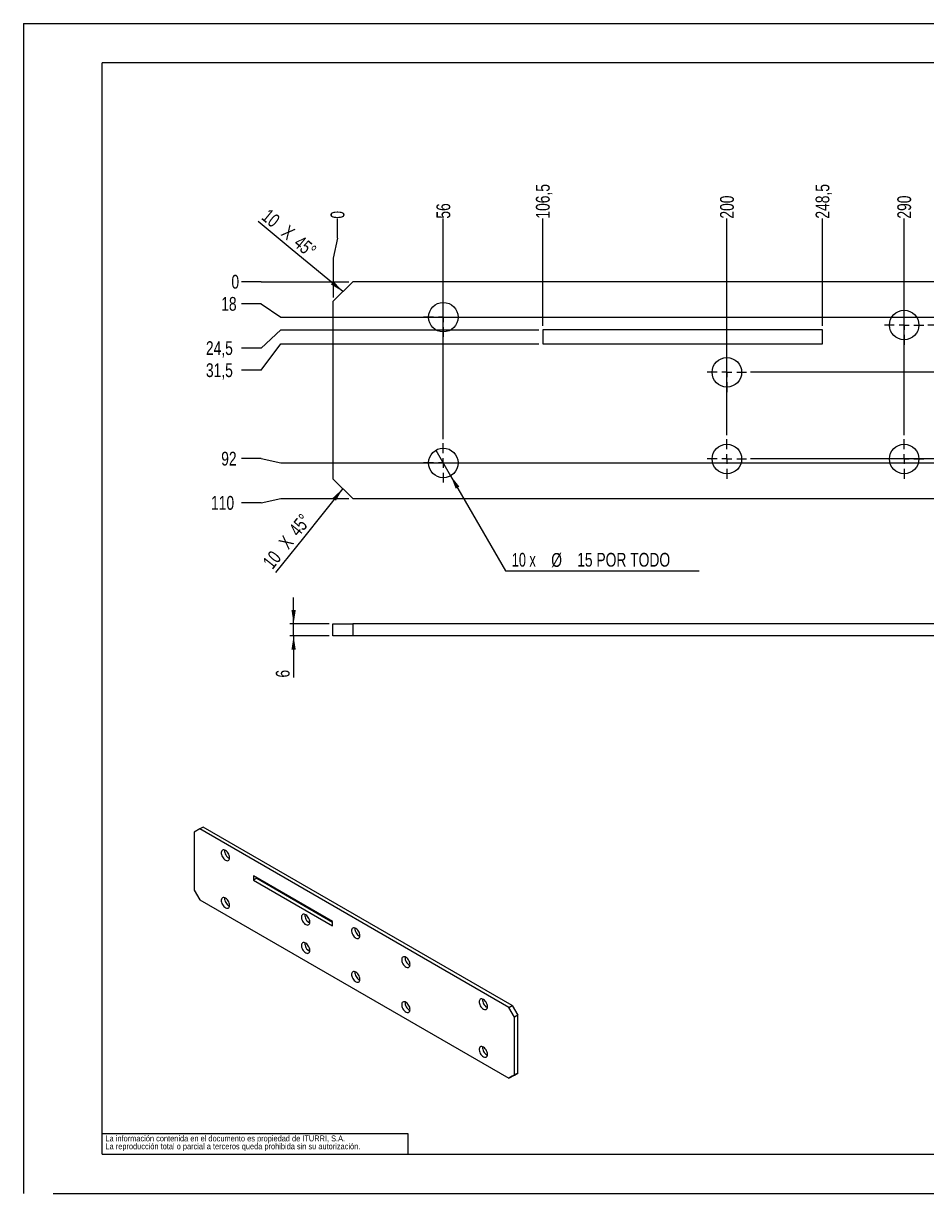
# Model space of a CAD drawing. Extents: x 0 to 1260, y 0 to 368.
# Drawn here: x 0 to 229.3, y 0 to 297 of the extents above; entities that cross this region are included whole.
import ezdxf

# ---------------------------------------------------------------- set-up
doc = ezdxf.new("R2010")
doc.units = 0
doc.linetypes.add('SLD-CONTINUA', pattern=[0])
doc.layers.get('0').update_dxf_attribs({"linetype": 'CONTINUOUS'})
doc.layers.add('FORMATO', color=7, linetype='SLD-CONTINUA')
doc.layers.add('SLD-0', color=179, linetype='SLD-CONTINUA')
doc.styles.add('SLDTEXTSTYLE1', font='TXT', dxfattribs={"width": 0.75})
doc.styles.add('SLDTEXTSTYLE2', font='TXT', dxfattribs={"width": 0.6875})
doc.dimstyles.new('SLDDIMSTYLE0', dxfattribs={"dimtxt": 3.5, "dimasz": 3.5, "dimexe": 0, "dimexo": 0.0625, "dimgap": 0.875, "dimtad": 0, "dimtih": 1, "dimtoh": 1, "dimdec": 0, "dimlfac": 2, "dimrnd": 1e-09, "dimdsep": 46, "dimtxsty": 'SLDTEXTSTYLE1', "dimblk1": 'NONE', "dimblk2": 'NONE', "dimsah": 1, "dimcen": 0.09, "dimadec": 0, "dimazin": 0, "dimtfac": 1, "dimtdec": 0, "dimtofl": 0, "dimtmove": 0, "dimatfit": 3, "dimldrblk": 'NONE', "dimfxl": 1, "dimtolj": 1, "dimtzin": 12, "dimarcsym": 0})
doc.dimstyles.new('SLDDIMSTYLE1', dxfattribs={"dimtxt": 3.5, "dimasz": 3.5, "dimexe": 0, "dimexo": 0.0625, "dimgap": 0.875, "dimtad": 0, "dimtih": 1, "dimtoh": 1, "dimdec": 1, "dimlfac": 2, "dimrnd": 1e-09, "dimzin": 12, "dimdsep": 46, "dimtxsty": 'SLDTEXTSTYLE1', "dimblk1": 'NONE', "dimblk2": 'NONE', "dimsah": 1, "dimcen": 0.09, "dimadec": 0, "dimazin": 0, "dimtfac": 1, "dimtdec": 1, "dimtofl": 0, "dimtmove": 0, "dimatfit": 3, "dimldrblk": 'NONE', "dimfxl": 1, "dimtolj": 1, "dimtzin": 12, "dimarcsym": 0})
doc.dimstyles.new('SLDDIMSTYLE2', dxfattribs={"dimtxt": 3.5, "dimasz": 3.5, "dimexe": 0, "dimexo": 0.0625, "dimgap": 0.875, "dimtad": 0, "dimtih": 1, "dimtoh": 1, "dimdec": 6, "dimlfac": 2, "dimrnd": 1e-09, "dimzin": 12, "dimdsep": 46, "dimtxsty": 'SLDTEXTSTYLE1', "dimblk1": 'NONE', "dimsah": 1, "dimcen": 0, "dimadec": 0, "dimazin": 0, "dimtfac": 1, "dimtdec": 1, "dimtmove": 0, "dimatfit": 3, "dimldrblk": 'NONE', "dimfxl": 1, "dimtolj": 1, "dimtzin": 12, "dimarcsym": 0})
doc.dimstyles.new('SLDDIMSTYLE3', dxfattribs={"dimtxt": 3.5, "dimasz": 3.5, "dimexe": 0, "dimexo": 0.0625, "dimgap": 0.875, "dimtad": 1, "dimdec": 1, "dimlfac": 2, "dimrnd": 1e-09, "dimzin": 12, "dimdsep": 46, "dimtxsty": 'SLDTEXTSTYLE1', "dimsah": 1, "dimcen": 0.09, "dimadec": 0, "dimazin": 0, "dimtfac": 1, "dimtdec": 1, "dimtmove": 0, "dimatfit": 0, "dimfxl": 1, "dimtolj": 1, "dimtzin": 12, "dimarcsym": 0})

# ---------------------------------------------------------------- blocks, each defined once
blk = doc.blocks.new('SW_NOTE_0_4')
at = {"layer": 'SLD-0', "color": 0, "char_height": 1.5, "attachment_point": 1, "style": 'SLDTEXTSTYLE1'}
for s, insert in [('La información contenida en el documento es propiedad de ITURRI, S.A.', (0, 1.93)), ('La reproducción total o parcial a terceros queda prohibida sin su autorización.', (0, -0.07))]:
    blk.add_mtext(s, dxfattribs=dict(at, insert=insert))
blk = doc.blocks.new('SW_NOTE_0_9')
at = {"layer": 'SLD-0', "color": 0, "char_height": 1.5, "attachment_point": 1, "style": 'SLDTEXTSTYLE1'}
for s, insert in [('La información contenida en el documento es propiedad de ITURRI, S.A.', (0, 1.93)), ('La reproducción total o parcial a terceros queda prohibida sin su autorización.', (0, -0.07))]:
    blk.add_mtext(s, dxfattribs=dict(at, insert=insert))
blk = doc.blocks.new('_D')
at = {"layer": 'FORMATO', "transparency": 16777216}
for p, q in [((79.72, 242.45), (79.72, 247.45)), ((79.72, 242.45), (78.6, 237.45)), ((78.6, 237.45), (78.6, 227.45))]:
    blk.add_line(p, q, dxfattribs=at)
at = {"layer": 'FORMATO', "transparency": 16777216, "insert": (77.99, 247.45), "char_height": 3.5, "attachment_point": 1, "rotation": 90, "style": 'SLDTEXTSTYLE1'}
blk.add_mtext('0', dxfattribs=at)
blk = doc.blocks.new('_NONE')
blk = doc.blocks.new('_D_1')
at = {"layer": 'FORMATO', "color": 7, "transparency": 16777216}
blk.add_line((106.6, 191.45), (106.6, 247.45), dxfattribs=at)
at = {"layer": 'FORMATO', "color": 7, "transparency": 16777216, "insert": (104.86, 247.45), "char_height": 3.5, "attachment_point": 1, "rotation": 90, "style": 'SLDTEXTSTYLE1'}
blk.add_mtext('56', dxfattribs=at)
blk = doc.blocks.new('_D_2')
at = {"layer": 'FORMATO', "color": 7, "transparency": 16777216}
blk.add_line((131.85, 220.2), (131.85, 247.45), dxfattribs=at)
at = {"layer": 'FORMATO', "color": 7, "transparency": 16777216, "insert": (130.11, 247.45), "char_height": 3.5, "attachment_point": 1, "rotation": 90, "style": 'SLDTEXTSTYLE1'}
blk.add_mtext('106,5', dxfattribs=at)
blk = doc.blocks.new('_D_3')
at = {"layer": 'FORMATO', "color": 7, "transparency": 16777216}
blk.add_line((178.6, 192.45), (178.6, 247.45), dxfattribs=at)
at = {"layer": 'FORMATO', "color": 7, "transparency": 16777216, "insert": (176.86, 247.45), "char_height": 3.5, "attachment_point": 1, "rotation": 90, "style": 'SLDTEXTSTYLE1'}
blk.add_mtext('200', dxfattribs=at)
blk = doc.blocks.new('_D_4')
at = {"layer": 'FORMATO', "color": 7, "transparency": 16777216}
blk.add_line((202.85, 220.2), (202.85, 247.45), dxfattribs=at)
at = {"layer": 'FORMATO', "color": 7, "transparency": 16777216, "insert": (201.11, 247.45), "char_height": 3.5, "attachment_point": 1, "rotation": 90, "style": 'SLDTEXTSTYLE1'}
blk.add_mtext('248,5', dxfattribs=at)
blk = doc.blocks.new('_D_5')
at = {"layer": 'FORMATO', "color": 7, "transparency": 16777216}
blk.add_line((223.6, 192.45), (223.6, 247.45), dxfattribs=at)
at = {"layer": 'FORMATO', "color": 7, "transparency": 16777216, "insert": (221.86, 247.45), "char_height": 3.5, "attachment_point": 1, "rotation": 90, "style": 'SLDTEXTSTYLE1'}
blk.add_mtext('290', dxfattribs=at)
blk = doc.blocks.new('_D_6')
at = {"layer": 'FORMATO', "color": 7, "transparency": 16777216}
blk.add_line((268.6, 191.45), (268.6, 247.45), dxfattribs=at)
at = {"layer": 'FORMATO', "color": 7, "transparency": 16777216, "insert": (266.86, 247.45), "char_height": 3.5, "attachment_point": 1, "rotation": 90, "style": 'SLDTEXTSTYLE1'}
blk.add_mtext('380', dxfattribs=at)
blk = doc.blocks.new('_D_7')
at = {"layer": 'FORMATO', "color": 7, "transparency": 16777216}
blk.add_line((338.1, 191.45), (338.1, 247.45), dxfattribs=at)
at = {"layer": 'FORMATO', "color": 7, "transparency": 16777216, "insert": (336.36, 247.45), "char_height": 3.5, "attachment_point": 1, "rotation": 90, "style": 'SLDTEXTSTYLE1'}
blk.add_mtext('519', dxfattribs=at)
blk = doc.blocks.new('_D_8')
at = {"layer": 'FORMATO', "color": 7, "transparency": 16777216}
for p, q in [((360.49, 242.45), (360.49, 247.45)), ((360.49, 242.45), (361.1, 237.45)), ((361.1, 237.45), (361.1, 177.45))]:
    blk.add_line(p, q, dxfattribs=at)
at = {"layer": 'FORMATO', "color": 7, "transparency": 16777216, "insert": (358.75, 247.45), "char_height": 3.5, "attachment_point": 1, "rotation": 90, "style": 'SLDTEXTSTYLE1'}
blk.add_mtext('565', dxfattribs=at)
blk = doc.blocks.new('_D_9')
at = {"layer": 'FORMATO', "color": 7, "transparency": 16777216}
blk.add_line((366.1, 227.45), (366.1, 247.45), dxfattribs=at)
at = {"layer": 'FORMATO', "color": 7, "transparency": 16777216, "insert": (364.36, 247.45), "char_height": 3.5, "attachment_point": 1, "rotation": 90, "style": 'SLDTEXTSTYLE1'}
blk.add_mtext('575', dxfattribs=at)
blk = doc.blocks.new('_D_10')
at = {"layer": 'FORMATO', "transparency": 16777216}
for p, q in [((60.39, 231.45), (55.39, 231.45)), ((60.39, 231.45), (65.39, 231.45)), ((65.39, 231.45), (82.6, 231.45))]:
    blk.add_line(p, q, dxfattribs=at)
at = {"layer": 'FORMATO', "transparency": 16777216, "insert": (52.81, 233.18), "char_height": 3.5, "attachment_point": 1, "style": 'SLDTEXTSTYLE1'}
blk.add_mtext('0', dxfattribs=at)
blk = doc.blocks.new('_D_11')
at = {"layer": 'FORMATO', "color": 7, "transparency": 16777216}
for p, q in [((60.39, 225.83), (55.39, 225.83)), ((60.39, 225.83), (65.39, 222.45)), ((65.39, 222.45), (332.1, 222.45))]:
    blk.add_line(p, q, dxfattribs=at)
at = {"layer": 'FORMATO', "color": 7, "transparency": 16777216, "insert": (50.22, 227.57), "char_height": 3.5, "attachment_point": 1, "style": 'SLDTEXTSTYLE1'}
blk.add_mtext('18', dxfattribs=at)
blk = doc.blocks.new('_D_12')
at = {"layer": 'FORMATO', "color": 7, "transparency": 16777216}
for p, q in [((377.33, 220.45), (229.6, 220.45)), ((382.33, 216.82), (377.33, 220.45)), ((382.33, 216.82), (387.33, 216.82))]:
    blk.add_line(p, q, dxfattribs=at)
at = {"layer": 'FORMATO', "color": 7, "transparency": 16777216, "insert": (387.33, 218.56), "char_height": 3.5, "attachment_point": 1, "style": 'SLDTEXTSTYLE1'}
blk.add_mtext('22', dxfattribs=at)
blk = doc.blocks.new('_D_13')
at = {"layer": 'FORMATO', "color": 7, "transparency": 16777216}
for p, q in [((60.39, 214.61), (65.39, 219.2)), ((65.39, 219.2), (130.85, 219.2)), ((60.39, 214.61), (55.39, 214.61))]:
    blk.add_line(p, q, dxfattribs=at)
at = {"layer": 'FORMATO', "color": 7, "transparency": 16777216, "insert": (46.34, 216.34), "char_height": 3.5, "attachment_point": 1, "style": 'SLDTEXTSTYLE1'}
blk.add_mtext('24,5', dxfattribs=at)
blk = doc.blocks.new('_D_14')
at = {"layer": 'FORMATO', "color": 7, "transparency": 16777216}
for p, q in [((60.39, 209), (65.39, 215.7)), ((65.39, 215.7), (130.85, 215.7)), ((60.39, 209), (55.39, 209))]:
    blk.add_line(p, q, dxfattribs=at)
at = {"layer": 'FORMATO', "color": 7, "transparency": 16777216, "insert": (46.34, 210.73), "char_height": 3.5, "attachment_point": 1, "style": 'SLDTEXTSTYLE1'}
blk.add_mtext('31,5', dxfattribs=at)
blk = doc.blocks.new('_D_15')
at = {"layer": 'FORMATO', "color": 7, "transparency": 16777216}
for p, q in [((377.33, 208.45), (184.6, 208.45)), ((382.33, 199.99), (377.33, 208.45)), ((382.33, 199.99), (387.33, 199.99))]:
    blk.add_line(p, q, dxfattribs=at)
at = {"layer": 'FORMATO', "color": 7, "transparency": 16777216, "insert": (387.33, 201.72), "char_height": 3.5, "attachment_point": 1, "style": 'SLDTEXTSTYLE1'}
blk.add_mtext('46', dxfattribs=at)
blk = doc.blocks.new('_D_16')
at = {"layer": 'FORMATO', "color": 7, "transparency": 16777216}
for p, q in [((378.1, 186.45), (184.6, 186.45)), ((383.1, 186.55), (378.1, 186.45)), ((383.1, 186.55), (388.1, 186.55))]:
    blk.add_line(p, q, dxfattribs=at)
at = {"layer": 'FORMATO', "color": 7, "transparency": 16777216, "insert": (388.1, 188.28), "char_height": 3.5, "attachment_point": 1, "style": 'SLDTEXTSTYLE1'}
blk.add_mtext('90', dxfattribs=at)
blk = doc.blocks.new('_D_17')
at = {"layer": 'FORMATO', "color": 7, "transparency": 16777216}
for p, q in [((60.39, 186.55), (55.39, 186.55)), ((60.39, 186.55), (65.39, 185.45)), ((65.39, 185.45), (332.1, 185.45))]:
    blk.add_line(p, q, dxfattribs=at)
at = {"layer": 'FORMATO', "color": 7, "transparency": 16777216, "insert": (50.22, 188.28), "char_height": 3.5, "attachment_point": 1, "style": 'SLDTEXTSTYLE1'}
blk.add_mtext('92', dxfattribs=at)
blk = doc.blocks.new('_D_18')
at = {"layer": 'FORMATO', "color": 7, "transparency": 16777216}
for p, q in [((60.39, 175.33), (55.39, 175.33)), ((60.39, 175.33), (65.39, 176.45)), ((65.39, 176.45), (82.6, 176.45))]:
    blk.add_line(p, q, dxfattribs=at)
at = {"layer": 'FORMATO', "color": 7, "transparency": 16777216, "insert": (47.64, 177.06), "char_height": 3.5, "attachment_point": 1, "style": 'SLDTEXTSTYLE1'}
blk.add_mtext('110', dxfattribs=at)
blk = doc.blocks.new('SW_CHAMFER_DIMENSION_0')
at = {"layer": 'FORMATO', "color": 0}
for p, q in [((8.7, -7.19), (0, 0)), ((21.53, -17.76), (8.7, -7.19))]:
    blk.add_line(p, q, dxfattribs=at)
blk.add_solid([(21.53, -17.76), (19.18, -15.12), (18.49, -15.95)], dxfattribs=at)
at = {"layer": 'FORMATO', "color": 0, "char_height": 3.5, "attachment_point": 1, "rotation": 320.4337, "style": 'SLDTEXTSTYLE1'}
for s, insert in [('10', (2.87, 3.48)), ('X', (7.87, -0.65)), ('45°', (11.05, -3.28))]:
    blk.add_mtext(s, dxfattribs=dict(at, insert=insert))
blk = doc.blocks.new('SW_CHAMFER_DIMENSION_1')
at = {"layer": 'FORMATO', "color": 0}
for p, q in [((17.07, 21.33), (7.06, 8.81)), ((7.06, 8.81), (0, 0))]:
    blk.add_line(p, q, dxfattribs=at)
blk.add_solid([(17.07, 21.33), (14.47, 18.93), (15.31, 18.26)], dxfattribs=at)
at = {"layer": 'FORMATO', "color": 0, "char_height": 3.5, "attachment_point": 1, "rotation": 51.2701, "style": 'SLDTEXTSTYLE1'}
for s, insert in [('45°', (3.11, 11.09)), ('X', (0.54, 7.88)), ('10', (-3.52, 2.82))]:
    blk.add_mtext(s, dxfattribs=dict(at, insert=insert))
blk = doc.blocks.new('_D_19')
at = {"layer": 'FORMATO', "transparency": 16777216}
for p, q in [((104.72, 188.69), (108.47, 182.2)), ((108.47, 182.2), (122.41, 158.06)), ((122.41, 158.06), (171.54, 158.06))]:
    blk.add_line(p, q, dxfattribs=at)
blk.add_solid([(108.47, 182.2), (109.76, 178.9), (110.69, 179.44)], dxfattribs=at)
at = {"layer": 'FORMATO', "transparency": 16777216, "char_height": 3.5, "attachment_point": 1}
for s, insert, style in [('10 x', (124, 162.62), 'SLDTEXTSTYLE2'), ('%%c', (134, 162.57), 'SLDTEXTSTYLE1'), ('15 POR TODO', (140.59, 162.62), 'SLDTEXTSTYLE1')]:
    blk.add_mtext(s, dxfattribs=dict(at, insert=insert, style=style))
blk = doc.blocks.new('SW_CENTERMARKSYMBOL_0')
at = {"layer": 'FORMATO', "color": 0}
for p, q in [((0, 2.5), (0, 5)), ((-2.5, 0), (-5, 0)), ((0, 0), (-1.25, 0)), ((0, 0), (0, 1.25)), ((0, 0), (0, -1.25)), ((0, 0), (1.25, 0)), ((2.5, 0), (5, 0)), ((0, -2.5), (0, -5))]:
    blk.add_line(p, q, dxfattribs=at)
blk = doc.blocks.new('SW_CENTERMARKSYMBOL_1')
at = {"layer": 'FORMATO', "color": 0}
for p, q in [((0, 2.5), (0, 5)), ((-2.5, 0), (-5, 0)), ((0, 0), (-1.25, 0)), ((0, 0), (0, 1.25)), ((0, 0), (0, -1.25)), ((0, 0), (1.25, 0)), ((2.5, 0), (5, 0)), ((0, -2.5), (0, -5))]:
    blk.add_line(p, q, dxfattribs=at)
blk = doc.blocks.new('SW_CENTERMARKSYMBOL_2')
at = {"layer": 'FORMATO', "color": 0}
for p, q in [((0, 2.5), (0, 5)), ((-2.5, 0), (-5, 0)), ((0, 0), (-1.25, 0)), ((0, 0), (0, 1.25)), ((0, 0), (0, -1.25)), ((0, 0), (1.25, 0)), ((2.5, 0), (5, 0)), ((0, -2.5), (0, -5))]:
    blk.add_line(p, q, dxfattribs=at)
blk = doc.blocks.new('SW_CENTERMARKSYMBOL_3')
at = {"layer": 'FORMATO', "color": 0}
for p, q in [((0, 2.5), (0, 5)), ((-2.5, 0), (-5, 0)), ((0, 0), (-1.25, 0)), ((0, 0), (0, 1.25)), ((0, 0), (0, -1.25)), ((0, 0), (1.25, 0)), ((2.5, 0), (5, 0)), ((0, -2.5), (0, -5))]:
    blk.add_line(p, q, dxfattribs=at)
blk = doc.blocks.new('SW_CENTERMARKSYMBOL_4')
at = {"layer": 'FORMATO', "color": 0}
for p, q in [((0, 2.5), (0, 5)), ((-2.5, 0), (-5, 0)), ((0, 0), (-1.25, 0)), ((0, 0), (0, 1.25)), ((0, 0), (0, -1.25)), ((0, 0), (1.25, 0)), ((2.5, 0), (5, 0)), ((0, -2.5), (0, -5))]:
    blk.add_line(p, q, dxfattribs=at)
blk = doc.blocks.new('SW_CENTERMARKSYMBOL_5')
at = {"layer": 'FORMATO', "color": 0}
for p, q in [((0, 2.5), (0, 5)), ((-2.5, 0), (-5, 0)), ((0, 0), (-1.25, 0)), ((0, 0), (0, 1.25)), ((0, 0), (0, -1.25)), ((0, 0), (1.25, 0)), ((2.5, 0), (5, 0)), ((0, -2.5), (0, -5))]:
    blk.add_line(p, q, dxfattribs=at)
blk = doc.blocks.new('_D_20')
at = {"layer": 'FORMATO', "color": 7, "transparency": 16777216}
for p, q in [((68.6, 144.58), (68.6, 151.31)), ((77.6, 144.58), (67.6, 144.58)), ((68.6, 141.58), (68.6, 144.58)), ((77.6, 141.58), (67.6, 141.58)), ((68.6, 141.58), (68.6, 130.97))]:
    blk.add_line(p, q, dxfattribs=at)
for points in [[(68.6, 144.58), (69.14, 148.08), (68.06, 148.08)], [(68.6, 141.58), (68.06, 138.08), (69.14, 138.08)]]:
    blk.add_solid(points, dxfattribs=at)
at = {"layer": 'FORMATO', "color": 7, "transparency": 16777216, "insert": (64.09, 130.97), "char_height": 3.5, "attachment_point": 1, "rotation": 90, "style": 'SLDTEXTSTYLE1'}
blk.add_mtext('6', dxfattribs=at)

msp = doc.modelspace()

# ---------------------------------------------------------------- linework, layer by layer
at = {"color": 7, "linetype": 'SLD-CONTINUA'}
for p, q in [((0, 297), (420, 297)), ((0, 297), (0, -0.00134922)), ((410, 287), (20, 287)), ((20, 10), (20, 287)), ((83.59751224, 231.44508688), (78.59751701, 226.44508792)), ((361.09751582, 231.44508688), (83.59751224, 231.44508688)), ((78.59751701, 226.44508792), (78.59751701, 181.44508614)), ((202.84751363, 219.1950872), (131.84751689, 219.1950872)), ((131.84751689, 219.1950872), (131.84751689, 215.69508663)), ((202.84751363, 215.69508663), (202.84751363, 219.1950872)), ((131.84751689, 215.69508663), (202.84751363, 215.69508663)), ((78.59751701, 181.44508614), (83.59751224, 176.44508718)), ((83.59751224, 176.44508718), (361.09751582, 176.44508718)), ((78.59751701, 141.58194399), (78.59751701, 144.58194401)), ((78.59751701, 144.58194401), (83.59751224, 144.58194401)), ((83.59751224, 144.58194401), (83.59751224, 141.58194399)), ((361.09751582, 144.58194401), (83.59751224, 144.58194401)), ((83.59751224, 141.58194399), (78.59751701, 141.58194399)), ((361.09751582, 141.58194399), (83.59751224, 141.58194399)), ((44.77846209, 92.55234705), (43.36424988, 91.7356731)), ((45.62699024, 93.04219192), (44.77846209, 92.55234705)), ((123.26731582, 47.24169626), (44.77846209, 92.55234705)), ((124.11584396, 47.73154113), (45.62699024, 93.04219192)), ((43.36424988, 91.7356731), (43.36424988, 77.0379379)), ((78.50745595, 69.07996348), (58.42562429, 80.67295814)), ((58.42562429, 80.67295814), (58.42562429, 79.52980081)), ((59.27415243, 80.01964568), (58.42562429, 79.52980081)), ((58.42562429, 79.52980081), (78.50745595, 67.93680616)), ((59.27415243, 80.18311327), (59.27415243, 80.01964568)), ((59.27415243, 80.01964568), (78.50745582, 68.91649598)), ((43.36424988, 77.0379379), (44.77846209, 74.58844929)), ((44.77846209, 74.58844929), (123.26731582, 29.2777985)), ((78.50745595, 67.93680616), (78.50745595, 69.07996348)), ((123.26731582, 47.24169626), (124.11584396, 47.73154113)), ((124.11584396, 47.73154113), (125.53005618, 45.28205251)), ((124.68152803, 44.79220764), (123.26731582, 47.24169626)), ((125.53005618, 45.28205251), (124.68152803, 44.79220764)), ((124.68152803, 30.09447244), (124.68152803, 44.79220764)), ((125.53005618, 30.58431732), (125.53005618, 45.28205251)), ((123.26731582, 29.2777985), (124.68152803, 30.09447244)), ((124.11584396, 29.76764337), (123.26731582, 29.2777985)), ((125.53005618, 30.58431732), (124.11584396, 29.76764337)), ((124.68152803, 30.09447244), (125.53005618, 30.58431732)), ((20, 10), (410, 10)), ((7.53061837, 0), (420, 0))]:
    msp.add_line(p, q, dxfattribs=at)
at = {"color": 7, "linetype": 'SLD-CONTINUA', "flags": 128}
for points in [[(52.34450418, 85.24501713), (52.31970708, 85.5226306), (52.24647483, 85.8158929), (52.12822974, 86.1110935), (51.97050148, 86.39442899), (51.78066786, 86.65264856), (51.56760079, 86.87368053), (51.341268, 87.0471878), (51.11224834, 87.16505935), (50.89125345, 87.22178192), (50.68861562, 87.21470399), (50.51380946, 87.14415678), (50.37501145, 87.01343722), (50.27870801, 86.82866004), (50.22940252, 86.59846451), (50.22940252, 86.33361414), (50.27870801, 86.04649171), (50.37501145, 85.75052494), (50.51380946, 85.45955262), (50.68861562, 85.18717851), (50.89125345, 84.94613961), (51.11224834, 84.74770691), (51.341268, 84.601158), (51.56760079, 84.51334699), (51.78066786, 84.48837726), (51.97050148, 84.52741959), (52.12822974, 84.62864531), (52.24647483, 84.78732303), (52.31970708, 84.99603377), (52.34450418, 85.24501713)], [(51.08967067, 87.17352856), (51.07793067, 87.08830938), (51.07793067, 86.82345901), (51.12723616, 86.53633658), (51.2235396, 86.24036981), (51.3623376, 85.94939749), (51.53714376, 85.67702338), (51.73978159, 85.43598448), (51.96077649, 85.23755178), (52.18979614, 85.09100287), (52.32654791, 85.03096103)], [(52.34450418, 73.16021296), (52.31970708, 73.43782643), (52.24647483, 73.73108933), (52.12822974, 74.02628993), (51.97050148, 74.30962482), (51.78066786, 74.56784439), (51.56760079, 74.78887666), (51.341268, 74.96238393), (51.11224834, 75.08025548), (50.89125345, 75.13697805), (50.68861562, 75.12989981), (50.51380946, 75.05935261), (50.37501145, 74.92863305), (50.27870801, 74.74385586), (50.22940252, 74.51366034), (50.22940252, 74.24880997), (50.27870801, 73.96168754), (50.37501145, 73.66572077), (50.51380946, 73.37474844), (50.68861562, 73.10237434), (50.89125345, 72.86133574), (51.11224834, 72.66290304), (51.341268, 72.51635413), (51.56760079, 72.42854312), (51.78066786, 72.40357309), (51.97050148, 72.44261542), (52.12822974, 72.54384175), (52.24647483, 72.70251947), (52.31970708, 72.9112296), (52.34450418, 73.16021296)], [(51.08967067, 75.088725), (51.07793067, 75.00350521), (51.07793067, 74.73865484), (51.12723616, 74.45153241), (51.2235396, 74.15556564), (51.3623376, 73.86459331), (51.53714376, 73.59221921), (51.73978159, 73.35118061), (51.96077649, 73.15274791), (52.18979614, 73.006199), (52.32654791, 72.94615717)], [(72.70918071, 68.91611092), (72.68438256, 69.19372485), (72.61114925, 69.48698821), (72.49290416, 69.78218896), (72.33517695, 70.06552339), (72.14534228, 70.32374357), (71.93227732, 70.54477463), (71.70594347, 70.7182825), (71.47692487, 70.83615345), (71.25592998, 70.89287602), (71.05329109, 70.88579854), (70.87848598, 70.81525057), (70.73968588, 70.68453223), (70.64338243, 70.49975504), (70.594078, 70.26955921), (70.594078, 70.00470839), (70.64338243, 69.71758687), (70.73968588, 69.42162002), (70.87848598, 69.13064656), (71.05329109, 68.85827295), (71.25592998, 68.61723367), (71.47692487, 68.41880095), (71.70594347, 68.27225259), (71.93227732, 68.18444093), (72.14534228, 68.15947253), (72.33517695, 68.19851411), (72.49290416, 68.29974062), (72.61114925, 68.45841842), (72.68438256, 68.66712848), (72.70918071, 68.91611092)], [(71.45434509, 70.84462387), (71.44260614, 70.75940408), (71.44260614, 70.49455326), (71.49191058, 70.20743174), (71.58821402, 69.91146489), (71.72701413, 69.62049143), (71.90181924, 69.34811782), (72.10445812, 69.10707854), (72.32545302, 68.90864582), (72.55447162, 68.76209746), (72.69122339, 68.70205553)], [(85.43710249, 65.48783401), (85.41230486, 65.76544778), (85.33907142, 66.05871077), (85.22082659, 66.35391182), (85.06309919, 66.63724622), (84.87326452, 66.89546639), (84.66019903, 67.11649745), (84.43386535, 67.29000523), (84.20484663, 67.40787624), (83.98385155, 67.46459892), (83.78121358, 67.45752107), (83.60640786, 67.3869736), (83.46760805, 67.25625509), (83.37130434, 67.07147806), (83.32199984, 66.84128196), (83.32199984, 66.57643159), (83.37130434, 66.28930973), (83.46760805, 65.99334281), (83.60640786, 65.70236944), (83.78121358, 65.42999559), (83.98385155, 65.18895691), (84.20484663, 64.9905241), (84.43386535, 64.84397573), (84.66019903, 64.75616391), (84.87326452, 64.73119539), (85.06309919, 64.77023681), (85.22082659, 64.87146333), (85.33907142, 65.03014121), (85.41230486, 65.23885096), (85.43710249, 65.48783401)], [(84.1822672, 67.41634708), (84.17052798, 67.33112683), (84.17052798, 67.06627646), (84.21983249, 66.7791546), (84.31613619, 66.48318768), (84.454936, 66.19221431), (84.62974172, 65.91984046), (84.83237969, 65.67880178), (85.05337478, 65.48036897), (85.28239349, 65.3338206), (85.41914566, 65.27377824)], [(72.70918071, 61.73055181), (72.68438256, 62.00816589), (72.61114925, 62.3014288), (72.49290416, 62.5966297), (72.33517695, 62.87996429), (72.14534228, 63.13818416), (71.93227732, 63.35921552), (71.70594347, 63.5327234), (71.47692487, 63.65059404), (71.25592998, 63.70731661), (71.05329109, 63.70023928), (70.87848598, 63.62969147), (70.73968588, 63.49897312), (70.64338243, 63.31419594), (70.594078, 63.0839998), (70.594078, 62.81914944), (70.64338243, 62.53202761), (70.73968588, 62.23606084), (70.87848598, 61.9450873), (71.05329109, 61.6727138), (71.25592998, 61.4316746), (71.47692487, 61.2332419), (71.70594347, 61.0866936), (71.93227732, 60.99888198), (72.14534228, 60.97391316), (72.33517695, 61.01295489), (72.49290416, 61.11418121), (72.61114925, 61.27285954), (72.68438256, 61.48156907), (72.70918071, 61.73055181)], [(71.45434509, 63.65906507), (71.44260614, 63.57384467), (71.44260614, 63.30899431), (71.49191058, 63.02187248), (71.58821402, 62.72590571), (71.72701413, 62.43493217), (71.90181924, 62.16255868), (72.10445812, 61.92151947), (72.32545302, 61.72308677), (72.55447162, 61.57653847), (72.69122339, 61.51649663)], [(98.16502479, 58.14016086), (98.14022664, 58.41777494), (98.06699333, 58.71103785), (97.94874824, 59.00623905), (97.79102103, 59.28957334), (97.60118636, 59.54779351), (97.3881214, 59.76882426), (97.16178755, 59.94233214), (96.93276895, 60.06020308), (96.71177406, 60.11692566), (96.50913517, 60.10984833), (96.33433006, 60.03930051), (96.19552996, 59.90858217), (96.09922651, 59.72380499), (96.04992208, 59.49360885), (96.04992208, 59.22875849), (96.09922651, 58.94163666), (96.19552996, 58.64566989), (96.33433006, 58.35469635), (96.50913517, 58.08232285), (96.71177406, 57.84128365), (96.93276895, 57.64285095), (97.16178755, 57.49630264), (97.3881214, 57.40849072), (97.60118636, 57.38352251), (97.79102103, 57.42256393), (97.94874824, 57.52379057), (98.06699333, 57.68246829), (98.14022664, 57.89117812), (98.16502479, 58.14016086)], [(96.91018917, 60.06867412), (96.89845022, 59.98345372), (96.89845022, 59.71860336), (96.94775466, 59.43148153), (97.0440581, 59.13551476), (97.18285821, 58.84454122), (97.35766332, 58.57216772), (97.5603022, 58.33112852), (97.7812971, 58.13269582), (98.0103157, 57.98614751), (98.14706747, 57.92610538)], [(85.43710249, 54.38287897), (85.41230486, 54.66049275), (85.33907142, 54.95375573), (85.22082659, 55.24895648), (85.06309919, 55.53229118), (84.87326452, 55.79051105), (84.66019903, 56.01154272), (84.43386535, 56.1850505), (84.20484663, 56.3029212), (83.98385155, 56.35964388), (83.78121358, 56.35256603), (83.60640786, 56.28201857), (83.46760805, 56.15130005), (83.37130434, 55.96652302), (83.32199984, 55.73632692), (83.32199984, 55.47147656), (83.37130434, 55.18435469), (83.46760805, 54.88838777), (83.60640786, 54.5974144), (83.78121358, 54.32504055), (83.98385155, 54.08400188), (84.20484663, 53.88556907), (84.43386535, 53.7390207), (84.66019903, 53.65120917), (84.87326452, 53.62624005), (85.06309919, 53.66528178), (85.22082659, 53.76650799), (85.33907142, 53.92518647), (85.41230486, 54.13389592), (85.43710249, 54.38287897)], [(84.1822672, 56.31139204), (84.17052798, 56.22617179), (84.17052798, 55.96132143), (84.21983249, 55.67419956), (84.31613619, 55.37823264), (84.454936, 55.08725927), (84.62974172, 54.81488543), (84.83237969, 54.57384675), (85.05337478, 54.37541394), (85.28239349, 54.22886557), (85.41914566, 54.1688235)], [(98.16502479, 46.70858945), (98.14022664, 46.98620353), (98.06699333, 47.27946704), (97.94874824, 47.57466764), (97.79102103, 47.85800192), (97.60118636, 48.1162221), (97.3881214, 48.33725315), (97.16178755, 48.51076103), (96.93276895, 48.62863197), (96.71177406, 48.68535454), (96.50913517, 48.67827691), (96.33433006, 48.6077291), (96.19552996, 48.47701076), (96.09922651, 48.29223357), (96.04992208, 48.06203744), (96.04992208, 47.79718707), (96.09922651, 47.51006524), (96.19552996, 47.21409847), (96.33433006, 46.92312493), (96.50913517, 46.65075144), (96.71177406, 46.40971223), (96.93276895, 46.21127953), (97.16178755, 46.06473123), (97.3881214, 45.97691961), (97.60118636, 45.95195079), (97.79102103, 45.99099252), (97.94874824, 46.09221945), (98.06699333, 46.25089718), (98.14022664, 46.4596067), (98.16502479, 46.70858945)], [(96.91018917, 48.63710271), (96.89845022, 48.55188231), (96.89845022, 48.28703194), (96.94775466, 47.99991012), (97.0440581, 47.70394334), (97.18285821, 47.41296981), (97.35766332, 47.14059631), (97.5603022, 46.8995571), (97.7812971, 46.7011244), (98.0103157, 46.5545761), (98.14706747, 46.49453426)], [(117.82259205, 47.44532159), (117.79779495, 47.72293506), (117.7245627, 48.01619736), (117.60631761, 48.31139796), (117.44858935, 48.59473346), (117.25875573, 48.85295302), (117.04568866, 49.07398499), (116.81935587, 49.24749226), (116.59033621, 49.36536381), (116.36934132, 49.42208638), (116.16670349, 49.41500845), (115.99189943, 49.34446002), (115.85309932, 49.21374168), (115.75679588, 49.0289645), (115.70749039, 48.79876897), (115.70749039, 48.5339186), (115.75679588, 48.24679617), (115.85309932, 47.9508294), (115.99189943, 47.65985586), (116.16670349, 47.38748297), (116.36934132, 47.14644407), (116.59033621, 46.94801137), (116.81935587, 46.80146246), (117.04568866, 46.71365145), (117.25875573, 46.68868172), (117.44858935, 46.72772405), (117.60631761, 46.82894977), (117.7245627, 46.9876275), (117.79779495, 47.19633824), (117.82259205, 47.44532159)], [(116.56775854, 49.37383302), (116.55601854, 49.28861384), (116.55601854, 49.02376348), (116.60532403, 48.73664104), (116.70162747, 48.44067427), (116.84042758, 48.14970073), (117.01523163, 47.87732784), (117.21786946, 47.63628894), (117.43886436, 47.43785624), (117.66788401, 47.29130733), (117.80463578, 47.23126549)], [(117.82259205, 35.36051742), (117.79779495, 35.63813089), (117.7245627, 35.93139379), (117.60631761, 36.22659439), (117.44858935, 36.50992928), (117.25875573, 36.76814885), (117.04568866, 36.98918112), (116.81935587, 37.16268839), (116.59033621, 37.28055994), (116.36934132, 37.33728252), (116.16670349, 37.33020428), (115.99189943, 37.25965585), (115.85309932, 37.12893751), (115.75679588, 36.94416033), (115.70749039, 36.7139648), (115.70749039, 36.44911443), (115.75679588, 36.161992), (115.85309932, 35.86602523), (115.99189943, 35.57505169), (116.16670349, 35.3026788), (116.36934132, 35.0616402), (116.59033621, 34.8632075), (116.81935587, 34.71665859), (117.04568866, 34.62884758), (117.25875573, 34.60387755), (117.44858935, 34.64291988), (117.60631761, 34.74414621), (117.7245627, 34.90282393), (117.79779495, 35.11153406), (117.82259205, 35.36051742)], [(116.56775854, 37.28902946), (116.55601854, 37.20380967), (116.55601854, 36.9389593), (116.60532403, 36.65183687), (116.70162747, 36.3558701), (116.84042758, 36.06489656), (117.01523163, 35.79252367), (117.21786946, 35.55148507), (117.43886436, 35.35305237), (117.66788401, 35.20650346), (117.80463578, 35.14646163)]]:
    msp.add_lwpolyline(points, dxfattribs=at)
at = {"color": 7, "linetype": 'SLD-CONTINUA'}
for centre in [(106.59751403, 222.44508703), (223.59751403, 220.44508703), (178.59751403, 208.44508703), (178.59751403, 186.44508703), (223.59751403, 186.44508703), (106.59751403, 185.44508703)]:
    msp.add_circle(centre, 3.75, dxfattribs=at)
at = {"layer": 'SLD-0'}
for p, q in [((20.00221813, 15.24515472), (97.62867325, 15.24515472)), ((97.62867325, 15.24515472), (97.62867325, 10))]:
    msp.add_line(p, q, dxfattribs=at)

# ---------------------------------------------------------------- block references
at = {"layer": 'FORMATO'}
for name, p in [('SW_CHAMFER_DIMENSION_0', (59.56264078, 246.70214735)), ('SW_CHAMFER_DIMENSION_1', (64.02698924, 157.61220229))]:
    msp.add_blockref(name, p, dxfattribs=at)
at = {"layer": 'FORMATO', "color": 7}
for name, p in [('SW_CENTERMARKSYMBOL_4', (106.59751403, 222.44508703)), ('SW_CENTERMARKSYMBOL_1', (223.59751403, 220.44508703)), ('SW_CENTERMARKSYMBOL_0', (178.59751403, 208.44508703)), ('SW_CENTERMARKSYMBOL_3', (106.59751403, 185.44508703)), ('SW_CENTERMARKSYMBOL_5', (178.59751403, 186.44508703)), ('SW_CENTERMARKSYMBOL_2', (223.59751403, 186.44508703))]:
    msp.add_blockref(name, p, dxfattribs=at)
at = {"layer": 'SLD-0'}
for name in ['SW_NOTE_0_4', 'SW_NOTE_0_9']:
    msp.add_blockref(name, (20.83783391, 12.81920449), dxfattribs=at)

# ---------------------------------------------------------------- dimensions: what is measured, and where the dimension line sits
at = {"layer": 'FORMATO', "color": 7}
for feature_location, offset, dtype, origin, picture, middle in [((131.84751403, 219.19508703), (0, 28.25), 1, (78.59751403, 226.44508703), '_D_2', (131.84751403, 253.26383727)), ((202.84751403, 219.19508703), (0, 28.25), 1, (78.59751403, 226.44508703), '_D_4', (202.84751403, 253.26383727)), ((178.59751403, 191.44508703), (0, 56), 1, (78.59751403, 226.44508703), '_D_3', (178.59751403, 251.3242537)), ((223.59751403, 191.44508703), (0, 56), 1, (78.59751403, 226.44508703), '_D_5', (223.59751403, 251.3242537)), ((268.59751403, 190.44508703), (0, 57), 1, (78.59751403, 226.44508703), '_D_6', (268.59751403, 251.3242537)), ((338.09751403, 190.44508703), (0, 57), 1, (78.59751403, 226.44508703), '_D_7', (338.09751403, 251.3242537)), ((361.09751403, 176.44508703), (-0.61181249, 71), 1, (78.59751403, 226.44508703), '_D_8', (360.48570154, 251.3242537)), ((366.09751403, 226.44508703), (0, 21), 1, (78.59751403, 226.44508703), '_D_9', (366.09751403, 251.3242537)), ((106.59751403, 190.44508703), (0, 57), 1, (78.59751403, 226.44508703), '_D_1', (106.59751403, 250.03119822)), ((131.84751403, 219.19508703), (-76.45292058, -4.58543747), 0, (83.59751403, 231.44508703), '_D_13', (50.86889892, 214.60964956)), ((131.84751403, 215.69508703), (-76.45292058, -6.69724996), 0, (83.59751403, 231.44508703), '_D_14', (50.86889892, 208.99783707)), ((83.59751403, 176.44508703), (-28.20292058, -1.11812491), 0, (83.59751403, 231.44508703), '_D_18', (51.51542678, 175.32696212)), ((333.09751403, 222.44508703), (-277.70292058, 3.38818751), 0, (83.59751403, 231.44508703), '_D_11', (52.80848226, 225.83327454)), ((333.09751403, 185.44508703), (-277.70292058, 1.10550007), 0, (83.59751403, 231.44508703), '_D_17', (52.80848226, 186.5505871)), ((228.59751403, 220.44508703), (158.73519213, -3.62334796), 0, (83.59751403, 231.44508703), '_D_12', (389.91881735, 216.82173907)), ((183.59751403, 208.44508703), (203.73519213, -8.45878543), 0, (83.59751403, 231.44508703), '_D_15', (389.91881735, 199.9863016)), ((183.59751403, 186.44508703), (204.5, 0.10550007), 0, (83.59751403, 231.44508703), '_D_16', (390.68362522, 186.5505871))]:
    dim = msp.add_ordinate_dim(feature_location=feature_location, offset=offset, dtype=dtype, origin=origin, dimstyle='SLDDIMSTYLE1', dxfattribs=at)
    dim.commit()
    dim.dimension.update_dxf_attribs({"geometry": picture, "text_midpoint": middle})
at = {"layer": 'FORMATO'}
for feature_location, offset, dtype, origin, picture, middle in [((78.597514028, 226.4450870295), (1.1214260208, 21), 1, (78.597514028, 226.4450870295), '_D', (79.7189400488, 248.7381426263)), ((83.597514028, 231.4450870295), (-28.2029205787, 0), 0, (83.597514028, 231.4450870295), '_D_10', (54.1015378526, 231.4450870295))]:
    dim = msp.add_ordinate_dim(feature_location=feature_location, offset=offset, dtype=dtype, origin=origin, dimstyle='SLDDIMSTYLE0', dxfattribs=at)
    dim.commit()
    dim.dimension.update_dxf_attribs({"geometry": picture, "text_midpoint": middle})
dim = msp.add_diameter_dim_2p(p1=(104.72251403, 188.69268229), p2=(108.47251403, 182.19749177), text='10 x <> POR TODO\\P', dimstyle='SLDDIMSTYLE2', dxfattribs=at)
dim.commit()
dim.dimension.update_dxf_attribs({"geometry": '_D_19', "text_midpoint": (147.76925106, 160.86391072), "dimtype": 163})
at = {"layer": 'FORMATO', "color": 7}
dim = msp.add_linear_dim(base=(68.59751403, 144.58194401), p1=(78.59751403, 141.58194401), p2=(78.59751403, 144.58194401), angle=90, dimstyle='SLDDIMSTYLE3', dxfattribs=at)
dim.commit()
dim.dimension.update_dxf_attribs({"geometry": '_D_20', "text_midpoint": (68.59751403, 132.26506359), "dimtype": 160})

doc.saveas('drawing.dxf')
